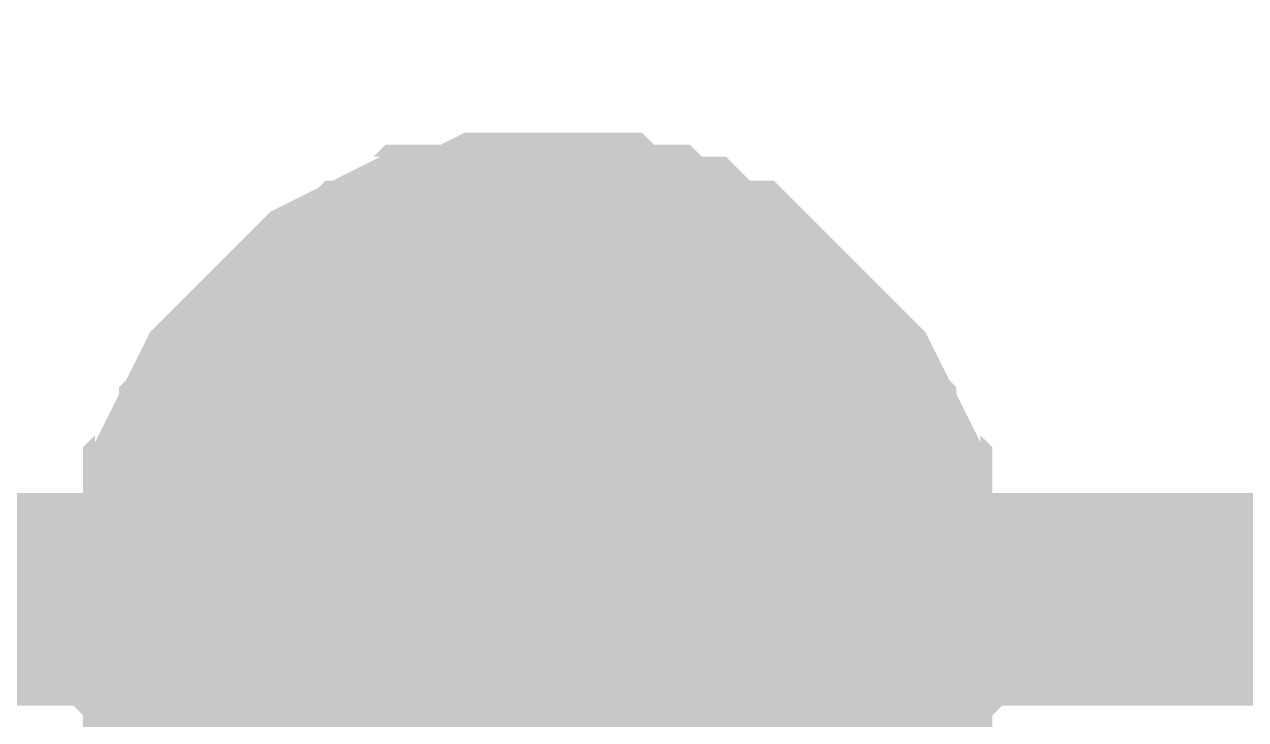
# Model space of a CAD drawing. Header units: inches. Extents: x 0 to 9.5, y -0.01 to 7.51.
# Drawn here: x 5.6714 to 5.7391, y 2.7932 to 2.8317 of the extents above; entities that cross this region are included whole.
import ezdxf

# ---------------------------------------------------------------- set-up
doc = ezdxf.new("R2010")
doc.units = ezdxf.units.IN
doc.header["$MEASUREMENT"] = 0
doc.layers.add('Sheet', color=255, linetype='Continuous')

msp = doc.modelspace()

# ---------------------------------------------------------------- linework, layer by layer
at = {"layer": 'Sheet'}
for points in [[(6.099916, 2.799849, 0.0118, 0.0118, 0), (5.699867, 2.799849, 0.0118, 0.0118, 0), (5.299818, 2.799849, 0.0118, 0.0118, 0), (5.00028, 2.799849, 0.0118, 0.0118, 0), (5.00028, 4.099565, 0.0118, 0.0118, 0)], [(5.679898, 2.799849, 0.0118, 0.0118, 0), (5.679898, 2.800515, 0.0118, 0.0118, 0), (5.679898, 2.801847, 0.0118, 0.0118, 0), (5.679898, 2.802512, 0.0118, 0.0118, 0), (5.680563, 2.803844, 0.0118, 0.0118, 0), (5.680563, 2.80451, 0.0118, 0.0118, 0), (5.680563, 2.805842, 0.0118, 0.0118, 0), (5.681229, 2.806507, 0.0118, 0.0118, 0), (5.681229, 2.807173, 0.0118, 0.0118, 0), (5.681895, 2.808505, 0.0118, 0.0118, 0), (5.68256, 2.809171, 0.0118, 0.0118, 0), (5.68256, 2.809837, 0.0118, 0.0118, 0), (5.683226, 2.811168, 0.0118, 0.0118, 0), (5.683892, 2.811834, 0.0118, 0.0118, 0), (5.684557, 2.8125, 0.0118, 0.0118, 0), (5.685223, 2.813166, 0.0118, 0.0118, 0), (5.685888, 2.813832, 0.0118, 0.0118, 0), (5.686554, 2.814498, 0.0118, 0.0118, 0), (5.68722, 2.815163, 0.0118, 0.0118, 0), (5.687885, 2.815829, 0.0118, 0.0118, 0), (5.688551, 2.816495, 0.0118, 0.0118, 0), (5.689882, 2.817161, 0.0118, 0.0118, 0), (5.690548, 2.817161, 0.0118, 0.0118, 0), (5.691214, 2.817827, 0.0118, 0.0118, 0), (5.692545, 2.818493, 0.0118, 0.0118, 0), (5.69321, 2.818493, 0.0118, 0.0118, 0), (5.693876, 2.819158, 0.0118, 0.0118, 0), (5.695207, 2.819158, 0.0118, 0.0118, 0), (5.695873, 2.819158, 0.0118, 0.0118, 0), (5.697204, 2.819824, 0.0118, 0.0118, 0), (5.69787, 2.819824, 0.0118, 0.0118, 0), (5.699201, 2.819824, 0.0118, 0.0118, 0), (5.699867, 2.819824, 0.0118, 0.0118, 0)], [(5.679898, 2.799849, 0.0118, 0.0118, 0), (5.679898, 2.800515, 0.0118, 0.0118, 0), (5.679898, 2.801847, 0.0118, 0.0118, 0), (5.679898, 2.802512, 0.0118, 0.0118, 0), (5.680563, 2.803844, 0.0118, 0.0118, 0), (5.680563, 2.80451, 0.0118, 0.0118, 0), (5.680563, 2.805842, 0.0118, 0.0118, 0), (5.681229, 2.806507, 0.0118, 0.0118, 0), (5.681229, 2.807173, 0.0118, 0.0118, 0), (5.681895, 2.808505, 0.0118, 0.0118, 0), (5.68256, 2.809171, 0.0118, 0.0118, 0), (5.68256, 2.809837, 0.0118, 0.0118, 0), (5.683226, 2.811168, 0.0118, 0.0118, 0), (5.683892, 2.811834, 0.0118, 0.0118, 0), (5.684557, 2.8125, 0.0118, 0.0118, 0), (5.685223, 2.813166, 0.0118, 0.0118, 0), (5.685888, 2.813832, 0.0118, 0.0118, 0), (5.686554, 2.814498, 0.0118, 0.0118, 0), (5.68722, 2.815163, 0.0118, 0.0118, 0), (5.687885, 2.815829, 0.0118, 0.0118, 0), (5.688551, 2.816495, 0.0118, 0.0118, 0), (5.689882, 2.817161, 0.0118, 0.0118, 0), (5.690548, 2.817161, 0.0118, 0.0118, 0), (5.691214, 2.817827, 0.0118, 0.0118, 0), (5.692545, 2.818493, 0.0118, 0.0118, 0), (5.69321, 2.818493, 0.0118, 0.0118, 0), (5.693876, 2.819158, 0.0118, 0.0118, 0), (5.695207, 2.819158, 0.0118, 0.0118, 0), (5.695873, 2.819158, 0.0118, 0.0118, 0), (5.697204, 2.819824, 0.0118, 0.0118, 0), (5.69787, 2.819824, 0.0118, 0.0118, 0), (5.699201, 2.819824, 0.0118, 0.0118, 0), (5.699867, 2.819824, 0.0118, 0.0118, 0)], [(5.679898, 2.799849, 0.0118, 0.0118, 0), (5.679898, 2.800515, 0.0118, 0.0118, 0), (5.679898, 2.801847, 0.0118, 0.0118, 0), (5.679898, 2.802512, 0.0118, 0.0118, 0), (5.680563, 2.803844, 0.0118, 0.0118, 0), (5.680563, 2.80451, 0.0118, 0.0118, 0), (5.680563, 2.805842, 0.0118, 0.0118, 0), (5.681229, 2.806507, 0.0118, 0.0118, 0), (5.681229, 2.807173, 0.0118, 0.0118, 0), (5.681895, 2.808505, 0.0118, 0.0118, 0), (5.68256, 2.809171, 0.0118, 0.0118, 0), (5.68256, 2.809837, 0.0118, 0.0118, 0), (5.683226, 2.811168, 0.0118, 0.0118, 0), (5.683892, 2.811834, 0.0118, 0.0118, 0), (5.684557, 2.8125, 0.0118, 0.0118, 0), (5.685223, 2.813166, 0.0118, 0.0118, 0), (5.685888, 2.813832, 0.0118, 0.0118, 0), (5.686554, 2.814498, 0.0118, 0.0118, 0), (5.68722, 2.815163, 0.0118, 0.0118, 0), (5.687885, 2.815829, 0.0118, 0.0118, 0), (5.688551, 2.816495, 0.0118, 0.0118, 0), (5.689882, 2.817161, 0.0118, 0.0118, 0), (5.690548, 2.817161, 0.0118, 0.0118, 0), (5.691214, 2.817827, 0.0118, 0.0118, 0), (5.692545, 2.818493, 0.0118, 0.0118, 0), (5.69321, 2.818493, 0.0118, 0.0118, 0), (5.693876, 2.819158, 0.0118, 0.0118, 0), (5.695207, 2.819158, 0.0118, 0.0118, 0), (5.695873, 2.819158, 0.0118, 0.0118, 0), (5.697204, 2.819824, 0.0118, 0.0118, 0), (5.69787, 2.819824, 0.0118, 0.0118, 0), (5.699201, 2.819824, 0.0118, 0.0118, 0), (5.699867, 2.819824, 0.0118, 0.0118, 0)], [(5.679898, 2.799849, 0.0118, 0.0118, 0), (5.679898, 2.800515, 0.0118, 0.0118, 0), (5.679898, 2.801847, 0.0118, 0.0118, 0), (5.679898, 2.802512, 0.0118, 0.0118, 0), (5.680563, 2.803844, 0.0118, 0.0118, 0), (5.680563, 2.80451, 0.0118, 0.0118, 0), (5.680563, 2.805842, 0.0118, 0.0118, 0), (5.681229, 2.806507, 0.0118, 0.0118, 0), (5.681229, 2.807173, 0.0118, 0.0118, 0), (5.681895, 2.808505, 0.0118, 0.0118, 0), (5.68256, 2.809171, 0.0118, 0.0118, 0), (5.68256, 2.809837, 0.0118, 0.0118, 0), (5.683226, 2.811168, 0.0118, 0.0118, 0), (5.683892, 2.811834, 0.0118, 0.0118, 0), (5.684557, 2.8125, 0.0118, 0.0118, 0), (5.685223, 2.813166, 0.0118, 0.0118, 0), (5.685888, 2.813832, 0.0118, 0.0118, 0), (5.686554, 2.814498, 0.0118, 0.0118, 0), (5.68722, 2.815163, 0.0118, 0.0118, 0), (5.687885, 2.815829, 0.0118, 0.0118, 0), (5.688551, 2.816495, 0.0118, 0.0118, 0), (5.689882, 2.817161, 0.0118, 0.0118, 0), (5.690548, 2.817161, 0.0118, 0.0118, 0), (5.691214, 2.817827, 0.0118, 0.0118, 0), (5.692545, 2.818493, 0.0118, 0.0118, 0), (5.69321, 2.818493, 0.0118, 0.0118, 0), (5.693876, 2.819158, 0.0118, 0.0118, 0), (5.695207, 2.819158, 0.0118, 0.0118, 0), (5.695873, 2.819158, 0.0118, 0.0118, 0), (5.697204, 2.819824, 0.0118, 0.0118, 0), (5.69787, 2.819824, 0.0118, 0.0118, 0), (5.699201, 2.819824, 0.0118, 0.0118, 0), (5.699867, 2.819824, 0.0118, 0.0118, 0)], [(5.699867, 2.819824, 0.0118, 0.0118, 0), (5.699867, 2.819824, 0.0118, 0.0118, 0)], [(5.699867, 2.819824, 0.0118, 0.0118, 0), (5.701198, 2.819824, 0.0118, 0.0118, 0), (5.701864, 2.819824, 0.0118, 0.0118, 0), (5.703195, 2.819824, 0.0118, 0.0118, 0), (5.703861, 2.819158, 0.0118, 0.0118, 0), (5.705192, 2.819158, 0.0118, 0.0118, 0), (5.705858, 2.819158, 0.0118, 0.0118, 0), (5.706523, 2.818493, 0.0118, 0.0118, 0), (5.707855, 2.818493, 0.0118, 0.0118, 0), (5.70852, 2.817827, 0.0118, 0.0118, 0), (5.709186, 2.817161, 0.0118, 0.0118, 0), (5.710517, 2.817161, 0.0118, 0.0118, 0), (5.711183, 2.816495, 0.0118, 0.0118, 0), (5.711848, 2.815829, 0.0118, 0.0118, 0), (5.712514, 2.815163, 0.0118, 0.0118, 0), (5.71318, 2.814498, 0.0118, 0.0118, 0), (5.713845, 2.813832, 0.0118, 0.0118, 0), (5.714511, 2.813166, 0.0118, 0.0118, 0), (5.715177, 2.8125, 0.0118, 0.0118, 0), (5.715842, 2.811834, 0.0118, 0.0118, 0), (5.716508, 2.811168, 0.0118, 0.0118, 0), (5.717173, 2.809837, 0.0118, 0.0118, 0), (5.717173, 2.809171, 0.0118, 0.0118, 0), (5.717839, 2.808505, 0.0118, 0.0118, 0), (5.718505, 2.807173, 0.0118, 0.0118, 0), (5.718505, 2.806507, 0.0118, 0.0118, 0), (5.71917, 2.805842, 0.0118, 0.0118, 0), (5.71917, 2.80451, 0.0118, 0.0118, 0), (5.71917, 2.803844, 0.0118, 0.0118, 0), (5.719836, 2.802512, 0.0118, 0.0118, 0), (5.719836, 2.801847, 0.0118, 0.0118, 0), (5.719836, 2.800515, 0.0118, 0.0118, 0), (5.719836, 2.799849, 0.0118, 0.0118, 0)], [(5.699867, 2.819824, 0.0118, 0.0118, 0), (5.699867, 2.819824, 0.0118, 0.0118, 0)], [(5.699867, 2.819824, 0.0118, 0.0118, 0), (5.701198, 2.819824, 0.0118, 0.0118, 0), (5.701864, 2.819824, 0.0118, 0.0118, 0), (5.703195, 2.819824, 0.0118, 0.0118, 0), (5.703861, 2.819158, 0.0118, 0.0118, 0), (5.705192, 2.819158, 0.0118, 0.0118, 0), (5.705858, 2.819158, 0.0118, 0.0118, 0), (5.706523, 2.818493, 0.0118, 0.0118, 0), (5.707855, 2.818493, 0.0118, 0.0118, 0), (5.70852, 2.817827, 0.0118, 0.0118, 0), (5.709186, 2.817161, 0.0118, 0.0118, 0), (5.710517, 2.817161, 0.0118, 0.0118, 0), (5.711183, 2.816495, 0.0118, 0.0118, 0), (5.711848, 2.815829, 0.0118, 0.0118, 0), (5.712514, 2.815163, 0.0118, 0.0118, 0), (5.71318, 2.814498, 0.0118, 0.0118, 0), (5.713845, 2.813832, 0.0118, 0.0118, 0), (5.714511, 2.813166, 0.0118, 0.0118, 0), (5.715177, 2.8125, 0.0118, 0.0118, 0), (5.715842, 2.811834, 0.0118, 0.0118, 0), (5.716508, 2.811168, 0.0118, 0.0118, 0), (5.717173, 2.809837, 0.0118, 0.0118, 0), (5.717173, 2.809171, 0.0118, 0.0118, 0), (5.717839, 2.808505, 0.0118, 0.0118, 0), (5.718505, 2.807173, 0.0118, 0.0118, 0), (5.718505, 2.806507, 0.0118, 0.0118, 0), (5.71917, 2.805842, 0.0118, 0.0118, 0), (5.71917, 2.80451, 0.0118, 0.0118, 0), (5.71917, 2.803844, 0.0118, 0.0118, 0), (5.719836, 2.802512, 0.0118, 0.0118, 0), (5.719836, 2.801847, 0.0118, 0.0118, 0), (5.719836, 2.800515, 0.0118, 0.0118, 0), (5.719836, 2.799849, 0.0118, 0.0118, 0)], [(5.699867, 2.819824, 0.0118, 0.0118, 0), (5.699867, 2.819824, 0.0118, 0.0118, 0)], [(5.699867, 2.819824, 0.0118, 0.0118, 0), (5.701198, 2.819824, 0.0118, 0.0118, 0), (5.701864, 2.819824, 0.0118, 0.0118, 0), (5.703195, 2.819824, 0.0118, 0.0118, 0), (5.703861, 2.819158, 0.0118, 0.0118, 0), (5.705192, 2.819158, 0.0118, 0.0118, 0), (5.705858, 2.819158, 0.0118, 0.0118, 0), (5.706523, 2.818493, 0.0118, 0.0118, 0), (5.707855, 2.818493, 0.0118, 0.0118, 0), (5.70852, 2.817827, 0.0118, 0.0118, 0), (5.709186, 2.817161, 0.0118, 0.0118, 0), (5.710517, 2.817161, 0.0118, 0.0118, 0), (5.711183, 2.816495, 0.0118, 0.0118, 0), (5.711848, 2.815829, 0.0118, 0.0118, 0), (5.712514, 2.815163, 0.0118, 0.0118, 0), (5.71318, 2.814498, 0.0118, 0.0118, 0), (5.713845, 2.813832, 0.0118, 0.0118, 0), (5.714511, 2.813166, 0.0118, 0.0118, 0), (5.715177, 2.8125, 0.0118, 0.0118, 0), (5.715842, 2.811834, 0.0118, 0.0118, 0), (5.716508, 2.811168, 0.0118, 0.0118, 0), (5.717173, 2.809837, 0.0118, 0.0118, 0), (5.717173, 2.809171, 0.0118, 0.0118, 0), (5.717839, 2.808505, 0.0118, 0.0118, 0), (5.718505, 2.807173, 0.0118, 0.0118, 0), (5.718505, 2.806507, 0.0118, 0.0118, 0), (5.71917, 2.805842, 0.0118, 0.0118, 0), (5.71917, 2.80451, 0.0118, 0.0118, 0), (5.71917, 2.803844, 0.0118, 0.0118, 0), (5.719836, 2.802512, 0.0118, 0.0118, 0), (5.719836, 2.801847, 0.0118, 0.0118, 0), (5.719836, 2.800515, 0.0118, 0.0118, 0), (5.719836, 2.799849, 0.0118, 0.0118, 0)], [(5.699867, 2.819824, 0.0118, 0.0118, 0), (5.699867, 2.819824, 0.0118, 0.0118, 0)], [(5.699867, 2.819824, 0.0118, 0.0118, 0), (5.701198, 2.819824, 0.0118, 0.0118, 0), (5.701864, 2.819824, 0.0118, 0.0118, 0), (5.703195, 2.819824, 0.0118, 0.0118, 0), (5.703861, 2.819158, 0.0118, 0.0118, 0), (5.705192, 2.819158, 0.0118, 0.0118, 0), (5.705858, 2.819158, 0.0118, 0.0118, 0), (5.706523, 2.818493, 0.0118, 0.0118, 0), (5.707855, 2.818493, 0.0118, 0.0118, 0), (5.70852, 2.817827, 0.0118, 0.0118, 0), (5.709186, 2.817161, 0.0118, 0.0118, 0), (5.710517, 2.817161, 0.0118, 0.0118, 0), (5.711183, 2.816495, 0.0118, 0.0118, 0), (5.711848, 2.815829, 0.0118, 0.0118, 0), (5.712514, 2.815163, 0.0118, 0.0118, 0), (5.71318, 2.814498, 0.0118, 0.0118, 0), (5.713845, 2.813832, 0.0118, 0.0118, 0), (5.714511, 2.813166, 0.0118, 0.0118, 0), (5.715177, 2.8125, 0.0118, 0.0118, 0), (5.715842, 2.811834, 0.0118, 0.0118, 0), (5.716508, 2.811168, 0.0118, 0.0118, 0), (5.717173, 2.809837, 0.0118, 0.0118, 0), (5.717173, 2.809171, 0.0118, 0.0118, 0), (5.717839, 2.808505, 0.0118, 0.0118, 0), (5.718505, 2.807173, 0.0118, 0.0118, 0), (5.718505, 2.806507, 0.0118, 0.0118, 0), (5.71917, 2.805842, 0.0118, 0.0118, 0), (5.71917, 2.80451, 0.0118, 0.0118, 0), (5.71917, 2.803844, 0.0118, 0.0118, 0), (5.719836, 2.802512, 0.0118, 0.0118, 0), (5.719836, 2.801847, 0.0118, 0.0118, 0), (5.719836, 2.800515, 0.0118, 0.0118, 0), (5.719836, 2.799849, 0.0118, 0.0118, 0)], [(5.679898, 2.799849, 0.0039, 0.0039, 0), (5.679898, 2.800515, 0.0039, 0.0039, 0), (5.679898, 2.801847, 0.0039, 0.0039, 0), (5.679898, 2.802512, 0.0039, 0.0039, 0), (5.680563, 2.803844, 0.0039, 0.0039, 0), (5.680563, 2.80451, 0.0039, 0.0039, 0), (5.680563, 2.805842, 0.0039, 0.0039, 0), (5.681229, 2.806507, 0.0039, 0.0039, 0), (5.681229, 2.807173, 0.0039, 0.0039, 0), (5.681895, 2.808505, 0.0039, 0.0039, 0), (5.68256, 2.809171, 0.0039, 0.0039, 0), (5.68256, 2.809837, 0.0039, 0.0039, 0), (5.683226, 2.811168, 0.0039, 0.0039, 0), (5.683892, 2.811834, 0.0039, 0.0039, 0), (5.684557, 2.8125, 0.0039, 0.0039, 0), (5.685223, 2.813166, 0.0039, 0.0039, 0), (5.685888, 2.813832, 0.0039, 0.0039, 0), (5.686554, 2.814498, 0.0039, 0.0039, 0), (5.68722, 2.815163, 0.0039, 0.0039, 0), (5.687885, 2.815829, 0.0039, 0.0039, 0), (5.688551, 2.816495, 0.0039, 0.0039, 0), (5.689882, 2.817161, 0.0039, 0.0039, 0), (5.690548, 2.817161, 0.0039, 0.0039, 0), (5.691214, 2.817827, 0.0039, 0.0039, 0), (5.692545, 2.818493, 0.0039, 0.0039, 0), (5.69321, 2.818493, 0.0039, 0.0039, 0), (5.693876, 2.819158, 0.0039, 0.0039, 0), (5.695207, 2.819158, 0.0039, 0.0039, 0), (5.695873, 2.819158, 0.0039, 0.0039, 0), (5.697204, 2.819824, 0.0039, 0.0039, 0), (5.69787, 2.819824, 0.0039, 0.0039, 0), (5.699201, 2.819824, 0.0039, 0.0039, 0), (5.699867, 2.819824, 0.0039, 0.0039, 0)], [(5.679898, 2.799849, 0.0039, 0.0039, 0), (5.679898, 2.800515, 0.0039, 0.0039, 0), (5.679898, 2.801847, 0.0039, 0.0039, 0), (5.679898, 2.802512, 0.0039, 0.0039, 0), (5.680563, 2.803844, 0.0039, 0.0039, 0), (5.680563, 2.80451, 0.0039, 0.0039, 0), (5.680563, 2.805842, 0.0039, 0.0039, 0), (5.681229, 2.806507, 0.0039, 0.0039, 0), (5.681229, 2.807173, 0.0039, 0.0039, 0), (5.681895, 2.808505, 0.0039, 0.0039, 0), (5.68256, 2.809171, 0.0039, 0.0039, 0), (5.68256, 2.809837, 0.0039, 0.0039, 0), (5.683226, 2.811168, 0.0039, 0.0039, 0), (5.683892, 2.811834, 0.0039, 0.0039, 0), (5.684557, 2.8125, 0.0039, 0.0039, 0), (5.685223, 2.813166, 0.0039, 0.0039, 0), (5.685888, 2.813832, 0.0039, 0.0039, 0), (5.686554, 2.814498, 0.0039, 0.0039, 0), (5.68722, 2.815163, 0.0039, 0.0039, 0), (5.687885, 2.815829, 0.0039, 0.0039, 0), (5.688551, 2.816495, 0.0039, 0.0039, 0), (5.689882, 2.817161, 0.0039, 0.0039, 0), (5.690548, 2.817161, 0.0039, 0.0039, 0), (5.691214, 2.817827, 0.0039, 0.0039, 0), (5.692545, 2.818493, 0.0039, 0.0039, 0), (5.69321, 2.818493, 0.0039, 0.0039, 0), (5.693876, 2.819158, 0.0039, 0.0039, 0), (5.695207, 2.819158, 0.0039, 0.0039, 0), (5.695873, 2.819158, 0.0039, 0.0039, 0), (5.697204, 2.819824, 0.0039, 0.0039, 0), (5.69787, 2.819824, 0.0039, 0.0039, 0), (5.699201, 2.819824, 0.0039, 0.0039, 0), (5.699867, 2.819824, 0.0039, 0.0039, 0)], [(5.679898, 2.799849, 0.0039, 0.0039, 0), (5.679898, 2.800515, 0.0039, 0.0039, 0), (5.679898, 2.801847, 0.0039, 0.0039, 0), (5.679898, 2.802512, 0.0039, 0.0039, 0), (5.680563, 2.803844, 0.0039, 0.0039, 0), (5.680563, 2.80451, 0.0039, 0.0039, 0), (5.680563, 2.805842, 0.0039, 0.0039, 0), (5.681229, 2.806507, 0.0039, 0.0039, 0), (5.681229, 2.807173, 0.0039, 0.0039, 0), (5.681895, 2.808505, 0.0039, 0.0039, 0), (5.68256, 2.809171, 0.0039, 0.0039, 0), (5.68256, 2.809837, 0.0039, 0.0039, 0), (5.683226, 2.811168, 0.0039, 0.0039, 0), (5.683892, 2.811834, 0.0039, 0.0039, 0), (5.684557, 2.8125, 0.0039, 0.0039, 0), (5.685223, 2.813166, 0.0039, 0.0039, 0), (5.685888, 2.813832, 0.0039, 0.0039, 0), (5.686554, 2.814498, 0.0039, 0.0039, 0), (5.68722, 2.815163, 0.0039, 0.0039, 0), (5.687885, 2.815829, 0.0039, 0.0039, 0), (5.688551, 2.816495, 0.0039, 0.0039, 0), (5.689882, 2.817161, 0.0039, 0.0039, 0), (5.690548, 2.817161, 0.0039, 0.0039, 0), (5.691214, 2.817827, 0.0039, 0.0039, 0), (5.692545, 2.818493, 0.0039, 0.0039, 0), (5.69321, 2.818493, 0.0039, 0.0039, 0), (5.693876, 2.819158, 0.0039, 0.0039, 0), (5.695207, 2.819158, 0.0039, 0.0039, 0), (5.695873, 2.819158, 0.0039, 0.0039, 0), (5.697204, 2.819824, 0.0039, 0.0039, 0), (5.69787, 2.819824, 0.0039, 0.0039, 0), (5.699201, 2.819824, 0.0039, 0.0039, 0), (5.699867, 2.819824, 0.0039, 0.0039, 0)], [(5.679898, 2.799849, 0.0039, 0.0039, 0), (5.679898, 2.800515, 0.0039, 0.0039, 0), (5.679898, 2.801847, 0.0039, 0.0039, 0), (5.679898, 2.802512, 0.0039, 0.0039, 0), (5.680563, 2.803844, 0.0039, 0.0039, 0), (5.680563, 2.80451, 0.0039, 0.0039, 0), (5.680563, 2.805842, 0.0039, 0.0039, 0), (5.681229, 2.806507, 0.0039, 0.0039, 0), (5.681229, 2.807173, 0.0039, 0.0039, 0), (5.681895, 2.808505, 0.0039, 0.0039, 0), (5.68256, 2.809171, 0.0039, 0.0039, 0), (5.68256, 2.809837, 0.0039, 0.0039, 0), (5.683226, 2.811168, 0.0039, 0.0039, 0), (5.683892, 2.811834, 0.0039, 0.0039, 0), (5.684557, 2.8125, 0.0039, 0.0039, 0), (5.685223, 2.813166, 0.0039, 0.0039, 0), (5.685888, 2.813832, 0.0039, 0.0039, 0), (5.686554, 2.814498, 0.0039, 0.0039, 0), (5.68722, 2.815163, 0.0039, 0.0039, 0), (5.687885, 2.815829, 0.0039, 0.0039, 0), (5.688551, 2.816495, 0.0039, 0.0039, 0), (5.689882, 2.817161, 0.0039, 0.0039, 0), (5.690548, 2.817161, 0.0039, 0.0039, 0), (5.691214, 2.817827, 0.0039, 0.0039, 0), (5.692545, 2.818493, 0.0039, 0.0039, 0), (5.69321, 2.818493, 0.0039, 0.0039, 0), (5.693876, 2.819158, 0.0039, 0.0039, 0), (5.695207, 2.819158, 0.0039, 0.0039, 0), (5.695873, 2.819158, 0.0039, 0.0039, 0), (5.697204, 2.819824, 0.0039, 0.0039, 0), (5.69787, 2.819824, 0.0039, 0.0039, 0), (5.699201, 2.819824, 0.0039, 0.0039, 0), (5.699867, 2.819824, 0.0039, 0.0039, 0)], [(5.699867, 2.819824, 0.0039, 0.0039, 0), (5.699867, 2.819824, 0.0039, 0.0039, 0)], [(5.699867, 2.819824, 0.0039, 0.0039, 0), (5.701198, 2.819824, 0.0039, 0.0039, 0), (5.701864, 2.819824, 0.0039, 0.0039, 0), (5.703195, 2.819824, 0.0039, 0.0039, 0), (5.703861, 2.819158, 0.0039, 0.0039, 0), (5.705192, 2.819158, 0.0039, 0.0039, 0), (5.705858, 2.819158, 0.0039, 0.0039, 0), (5.706523, 2.818493, 0.0039, 0.0039, 0), (5.707855, 2.818493, 0.0039, 0.0039, 0), (5.70852, 2.817827, 0.0039, 0.0039, 0), (5.709186, 2.817161, 0.0039, 0.0039, 0), (5.710517, 2.817161, 0.0039, 0.0039, 0), (5.711183, 2.816495, 0.0039, 0.0039, 0), (5.711848, 2.815829, 0.0039, 0.0039, 0), (5.712514, 2.815163, 0.0039, 0.0039, 0), (5.71318, 2.814498, 0.0039, 0.0039, 0), (5.713845, 2.813832, 0.0039, 0.0039, 0), (5.714511, 2.813166, 0.0039, 0.0039, 0), (5.715177, 2.8125, 0.0039, 0.0039, 0), (5.715842, 2.811834, 0.0039, 0.0039, 0), (5.716508, 2.811168, 0.0039, 0.0039, 0), (5.717173, 2.809837, 0.0039, 0.0039, 0), (5.717173, 2.809171, 0.0039, 0.0039, 0), (5.717839, 2.808505, 0.0039, 0.0039, 0), (5.718505, 2.807173, 0.0039, 0.0039, 0), (5.718505, 2.806507, 0.0039, 0.0039, 0), (5.71917, 2.805842, 0.0039, 0.0039, 0), (5.71917, 2.80451, 0.0039, 0.0039, 0), (5.71917, 2.803844, 0.0039, 0.0039, 0), (5.719836, 2.802512, 0.0039, 0.0039, 0), (5.719836, 2.801847, 0.0039, 0.0039, 0), (5.719836, 2.800515, 0.0039, 0.0039, 0), (5.719836, 2.799849, 0.0039, 0.0039, 0)], [(5.699867, 2.819824, 0.0039, 0.0039, 0), (5.699867, 2.819824, 0.0039, 0.0039, 0)], [(5.699867, 2.819824, 0.0039, 0.0039, 0), (5.701198, 2.819824, 0.0039, 0.0039, 0), (5.701864, 2.819824, 0.0039, 0.0039, 0), (5.703195, 2.819824, 0.0039, 0.0039, 0), (5.703861, 2.819158, 0.0039, 0.0039, 0), (5.705192, 2.819158, 0.0039, 0.0039, 0), (5.705858, 2.819158, 0.0039, 0.0039, 0), (5.706523, 2.818493, 0.0039, 0.0039, 0), (5.707855, 2.818493, 0.0039, 0.0039, 0), (5.70852, 2.817827, 0.0039, 0.0039, 0), (5.709186, 2.817161, 0.0039, 0.0039, 0), (5.710517, 2.817161, 0.0039, 0.0039, 0), (5.711183, 2.816495, 0.0039, 0.0039, 0), (5.711848, 2.815829, 0.0039, 0.0039, 0), (5.712514, 2.815163, 0.0039, 0.0039, 0), (5.71318, 2.814498, 0.0039, 0.0039, 0), (5.713845, 2.813832, 0.0039, 0.0039, 0), (5.714511, 2.813166, 0.0039, 0.0039, 0), (5.715177, 2.8125, 0.0039, 0.0039, 0), (5.715842, 2.811834, 0.0039, 0.0039, 0), (5.716508, 2.811168, 0.0039, 0.0039, 0), (5.717173, 2.809837, 0.0039, 0.0039, 0), (5.717173, 2.809171, 0.0039, 0.0039, 0), (5.717839, 2.808505, 0.0039, 0.0039, 0), (5.718505, 2.807173, 0.0039, 0.0039, 0), (5.718505, 2.806507, 0.0039, 0.0039, 0), (5.71917, 2.805842, 0.0039, 0.0039, 0), (5.71917, 2.80451, 0.0039, 0.0039, 0), (5.71917, 2.803844, 0.0039, 0.0039, 0), (5.719836, 2.802512, 0.0039, 0.0039, 0), (5.719836, 2.801847, 0.0039, 0.0039, 0), (5.719836, 2.800515, 0.0039, 0.0039, 0), (5.719836, 2.799849, 0.0039, 0.0039, 0)], [(5.699867, 2.819824, 0.0039, 0.0039, 0), (5.699867, 2.819824, 0.0039, 0.0039, 0)], [(5.699867, 2.819824, 0.0039, 0.0039, 0), (5.701198, 2.819824, 0.0039, 0.0039, 0), (5.701864, 2.819824, 0.0039, 0.0039, 0), (5.703195, 2.819824, 0.0039, 0.0039, 0), (5.703861, 2.819158, 0.0039, 0.0039, 0), (5.705192, 2.819158, 0.0039, 0.0039, 0), (5.705858, 2.819158, 0.0039, 0.0039, 0), (5.706523, 2.818493, 0.0039, 0.0039, 0), (5.707855, 2.818493, 0.0039, 0.0039, 0), (5.70852, 2.817827, 0.0039, 0.0039, 0), (5.709186, 2.817161, 0.0039, 0.0039, 0), (5.710517, 2.817161, 0.0039, 0.0039, 0), (5.711183, 2.816495, 0.0039, 0.0039, 0), (5.711848, 2.815829, 0.0039, 0.0039, 0), (5.712514, 2.815163, 0.0039, 0.0039, 0), (5.71318, 2.814498, 0.0039, 0.0039, 0), (5.713845, 2.813832, 0.0039, 0.0039, 0), (5.714511, 2.813166, 0.0039, 0.0039, 0), (5.715177, 2.8125, 0.0039, 0.0039, 0), (5.715842, 2.811834, 0.0039, 0.0039, 0), (5.716508, 2.811168, 0.0039, 0.0039, 0), (5.717173, 2.809837, 0.0039, 0.0039, 0), (5.717173, 2.809171, 0.0039, 0.0039, 0), (5.717839, 2.808505, 0.0039, 0.0039, 0), (5.718505, 2.807173, 0.0039, 0.0039, 0), (5.718505, 2.806507, 0.0039, 0.0039, 0), (5.71917, 2.805842, 0.0039, 0.0039, 0), (5.71917, 2.80451, 0.0039, 0.0039, 0), (5.71917, 2.803844, 0.0039, 0.0039, 0), (5.719836, 2.802512, 0.0039, 0.0039, 0), (5.719836, 2.801847, 0.0039, 0.0039, 0), (5.719836, 2.800515, 0.0039, 0.0039, 0), (5.719836, 2.799849, 0.0039, 0.0039, 0)], [(5.699867, 2.819824, 0.0039, 0.0039, 0), (5.699867, 2.819824, 0.0039, 0.0039, 0)], [(5.699867, 2.819824, 0.0039, 0.0039, 0), (5.701198, 2.819824, 0.0039, 0.0039, 0), (5.701864, 2.819824, 0.0039, 0.0039, 0), (5.703195, 2.819824, 0.0039, 0.0039, 0), (5.703861, 2.819158, 0.0039, 0.0039, 0), (5.705192, 2.819158, 0.0039, 0.0039, 0), (5.705858, 2.819158, 0.0039, 0.0039, 0), (5.706523, 2.818493, 0.0039, 0.0039, 0), (5.707855, 2.818493, 0.0039, 0.0039, 0), (5.70852, 2.817827, 0.0039, 0.0039, 0), (5.709186, 2.817161, 0.0039, 0.0039, 0), (5.710517, 2.817161, 0.0039, 0.0039, 0), (5.711183, 2.816495, 0.0039, 0.0039, 0), (5.711848, 2.815829, 0.0039, 0.0039, 0), (5.712514, 2.815163, 0.0039, 0.0039, 0), (5.71318, 2.814498, 0.0039, 0.0039, 0), (5.713845, 2.813832, 0.0039, 0.0039, 0), (5.714511, 2.813166, 0.0039, 0.0039, 0), (5.715177, 2.8125, 0.0039, 0.0039, 0), (5.715842, 2.811834, 0.0039, 0.0039, 0), (5.716508, 2.811168, 0.0039, 0.0039, 0), (5.717173, 2.809837, 0.0039, 0.0039, 0), (5.717173, 2.809171, 0.0039, 0.0039, 0), (5.717839, 2.808505, 0.0039, 0.0039, 0), (5.718505, 2.807173, 0.0039, 0.0039, 0), (5.718505, 2.806507, 0.0039, 0.0039, 0), (5.71917, 2.805842, 0.0039, 0.0039, 0), (5.71917, 2.80451, 0.0039, 0.0039, 0), (5.71917, 2.803844, 0.0039, 0.0039, 0), (5.719836, 2.802512, 0.0039, 0.0039, 0), (5.719836, 2.801847, 0.0039, 0.0039, 0), (5.719836, 2.800515, 0.0039, 0.0039, 0), (5.719836, 2.799849, 0.0039, 0.0039, 0)], [(5.684557, 2.787198, 0.0118, 0.0118, 0), (5.683892, 2.787864, 0.0118, 0.0118, 0), (5.683226, 2.78853, 0.0118, 0.0118, 0), (5.68256, 2.789196, 0.0118, 0.0118, 0), (5.68256, 2.790527, 0.0118, 0.0118, 0), (5.681895, 2.791193, 0.0118, 0.0118, 0), (5.681229, 2.791859, 0.0118, 0.0118, 0), (5.681229, 2.793191, 0.0118, 0.0118, 0), (5.680563, 2.793857, 0.0118, 0.0118, 0), (5.680563, 2.794522, 0.0118, 0.0118, 0), (5.680563, 2.795854, 0.0118, 0.0118, 0), (5.679898, 2.79652, 0.0118, 0.0118, 0), (5.679898, 2.797852, 0.0118, 0.0118, 0), (5.679898, 2.798517, 0.0118, 0.0118, 0), (5.679898, 2.799849, 0.0118, 0.0118, 0)], [(5.679898, 2.799849, 0.0118, 0.0118, 0), (5.679898, 2.799849, 0.0118, 0.0118, 0)], [(5.684557, 2.787198, 0.0118, 0.0118, 0), (5.683892, 2.787864, 0.0118, 0.0118, 0), (5.683226, 2.78853, 0.0118, 0.0118, 0), (5.68256, 2.789196, 0.0118, 0.0118, 0), (5.68256, 2.790527, 0.0118, 0.0118, 0), (5.681895, 2.791193, 0.0118, 0.0118, 0), (5.681229, 2.791859, 0.0118, 0.0118, 0), (5.681229, 2.793191, 0.0118, 0.0118, 0), (5.680563, 2.793857, 0.0118, 0.0118, 0), (5.680563, 2.794522, 0.0118, 0.0118, 0), (5.680563, 2.795854, 0.0118, 0.0118, 0), (5.679898, 2.79652, 0.0118, 0.0118, 0), (5.679898, 2.797852, 0.0118, 0.0118, 0), (5.679898, 2.798517, 0.0118, 0.0118, 0), (5.679898, 2.799849, 0.0118, 0.0118, 0)], [(5.679898, 2.799849, 0.0118, 0.0118, 0), (5.679898, 2.799849, 0.0118, 0.0118, 0)], [(5.684557, 2.787198, 0.0118, 0.0118, 0), (5.683892, 2.787864, 0.0118, 0.0118, 0), (5.683226, 2.78853, 0.0118, 0.0118, 0), (5.68256, 2.789196, 0.0118, 0.0118, 0), (5.68256, 2.790527, 0.0118, 0.0118, 0), (5.681895, 2.791193, 0.0118, 0.0118, 0), (5.681229, 2.791859, 0.0118, 0.0118, 0), (5.681229, 2.793191, 0.0118, 0.0118, 0), (5.680563, 2.793857, 0.0118, 0.0118, 0), (5.680563, 2.794522, 0.0118, 0.0118, 0), (5.680563, 2.795854, 0.0118, 0.0118, 0), (5.679898, 2.79652, 0.0118, 0.0118, 0), (5.679898, 2.797852, 0.0118, 0.0118, 0), (5.679898, 2.798517, 0.0118, 0.0118, 0), (5.679898, 2.799849, 0.0118, 0.0118, 0)], [(5.679898, 2.799849, 0.0118, 0.0118, 0), (5.679898, 2.799849, 0.0118, 0.0118, 0)], [(5.684557, 2.787198, 0.0118, 0.0118, 0), (5.683892, 2.787864, 0.0118, 0.0118, 0), (5.683226, 2.78853, 0.0118, 0.0118, 0), (5.68256, 2.789196, 0.0118, 0.0118, 0), (5.68256, 2.790527, 0.0118, 0.0118, 0), (5.681895, 2.791193, 0.0118, 0.0118, 0), (5.681229, 2.791859, 0.0118, 0.0118, 0), (5.681229, 2.793191, 0.0118, 0.0118, 0), (5.680563, 2.793857, 0.0118, 0.0118, 0), (5.680563, 2.794522, 0.0118, 0.0118, 0), (5.680563, 2.795854, 0.0118, 0.0118, 0), (5.679898, 2.79652, 0.0118, 0.0118, 0), (5.679898, 2.797852, 0.0118, 0.0118, 0), (5.679898, 2.798517, 0.0118, 0.0118, 0), (5.679898, 2.799849, 0.0118, 0.0118, 0)], [(5.679898, 2.799849, 0.0118, 0.0118, 0), (5.679898, 2.799849, 0.0118, 0.0118, 0)], [(5.699867, 2.799849, 0.0118, 0.0118, 0), (5.699867, 2.599432, 0.0118, 0.0118, 0)], [(5.719836, 2.799849, 0.0118, 0.0118, 0), (5.719836, 2.798517, 0.0118, 0.0118, 0), (5.719836, 2.797852, 0.0118, 0.0118, 0), (5.719836, 2.79652, 0.0118, 0.0118, 0), (5.71917, 2.795854, 0.0118, 0.0118, 0), (5.71917, 2.794522, 0.0118, 0.0118, 0), (5.71917, 2.793857, 0.0118, 0.0118, 0), (5.718505, 2.793191, 0.0118, 0.0118, 0), (5.718505, 2.791859, 0.0118, 0.0118, 0), (5.717839, 2.791193, 0.0118, 0.0118, 0), (5.717173, 2.790527, 0.0118, 0.0118, 0), (5.717173, 2.789196, 0.0118, 0.0118, 0), (5.716508, 2.78853, 0.0118, 0.0118, 0), (5.715842, 2.787864, 0.0118, 0.0118, 0), (5.715177, 2.787198, 0.0118, 0.0118, 0)], [(5.719836, 2.799849, 0.0118, 0.0118, 0), (5.719836, 2.798517, 0.0118, 0.0118, 0), (5.719836, 2.797852, 0.0118, 0.0118, 0), (5.719836, 2.79652, 0.0118, 0.0118, 0), (5.71917, 2.795854, 0.0118, 0.0118, 0), (5.71917, 2.794522, 0.0118, 0.0118, 0), (5.71917, 2.793857, 0.0118, 0.0118, 0), (5.718505, 2.793191, 0.0118, 0.0118, 0), (5.718505, 2.791859, 0.0118, 0.0118, 0), (5.717839, 2.791193, 0.0118, 0.0118, 0), (5.717173, 2.790527, 0.0118, 0.0118, 0), (5.717173, 2.789196, 0.0118, 0.0118, 0), (5.716508, 2.78853, 0.0118, 0.0118, 0), (5.715842, 2.787864, 0.0118, 0.0118, 0), (5.715177, 2.787198, 0.0118, 0.0118, 0)], [(5.719836, 2.799849, 0.0118, 0.0118, 0), (5.719836, 2.798517, 0.0118, 0.0118, 0), (5.719836, 2.797852, 0.0118, 0.0118, 0), (5.719836, 2.79652, 0.0118, 0.0118, 0), (5.71917, 2.795854, 0.0118, 0.0118, 0), (5.71917, 2.794522, 0.0118, 0.0118, 0), (5.71917, 2.793857, 0.0118, 0.0118, 0), (5.718505, 2.793191, 0.0118, 0.0118, 0), (5.718505, 2.791859, 0.0118, 0.0118, 0), (5.717839, 2.791193, 0.0118, 0.0118, 0), (5.717173, 2.790527, 0.0118, 0.0118, 0), (5.717173, 2.789196, 0.0118, 0.0118, 0), (5.716508, 2.78853, 0.0118, 0.0118, 0), (5.715842, 2.787864, 0.0118, 0.0118, 0), (5.715177, 2.787198, 0.0118, 0.0118, 0)], [(5.719836, 2.799849, 0.0118, 0.0118, 0), (5.719836, 2.798517, 0.0118, 0.0118, 0), (5.719836, 2.797852, 0.0118, 0.0118, 0), (5.719836, 2.79652, 0.0118, 0.0118, 0), (5.71917, 2.795854, 0.0118, 0.0118, 0), (5.71917, 2.794522, 0.0118, 0.0118, 0), (5.71917, 2.793857, 0.0118, 0.0118, 0), (5.718505, 2.793191, 0.0118, 0.0118, 0), (5.718505, 2.791859, 0.0118, 0.0118, 0), (5.717839, 2.791193, 0.0118, 0.0118, 0), (5.717173, 2.790527, 0.0118, 0.0118, 0), (5.717173, 2.789196, 0.0118, 0.0118, 0), (5.716508, 2.78853, 0.0118, 0.0118, 0), (5.715842, 2.787864, 0.0118, 0.0118, 0), (5.715177, 2.787198, 0.0118, 0.0118, 0)], [(5.719836, 2.799849, 0.0118, 0.0118, 0), (5.719836, 2.799849, 0.0118, 0.0118, 0), (5.719836, 2.799849, 0.0118, 0.0118, 0), (5.719836, 2.799849, 0.0118, 0.0118, 0), (5.719836, 2.799849, 0.0118, 0.0118, 0), (5.719836, 2.799849, 0.0118, 0.0118, 0), (5.719836, 2.799849, 0.0118, 0.0118, 0), (5.719836, 2.799849, 0.0118, 0.0118, 0), (5.719836, 2.799849, 0.0118, 0.0118, 0), (5.719836, 2.799849, 0.0118, 0.0118, 0), (5.719836, 2.799849, 0.0118, 0.0118, 0), (5.719836, 2.799849, 0.0118, 0.0118, 0), (5.719836, 2.799849, 0.0118, 0.0118, 0), (5.719836, 2.799849, 0.0118, 0.0118, 0), (5.719836, 2.799849, 0.0118, 0.0118, 0), (5.719836, 2.799849, 0.0118, 0.0118, 0), (5.719836, 2.799849, 0.0118, 0.0118, 0), (5.719836, 2.799849, 0.0118, 0.0118, 0), (5.719836, 2.799849, 0.0118, 0.0118, 0), (5.719836, 2.799849, 0.0118, 0.0118, 0), (5.719836, 2.799849, 0.0118, 0.0118, 0), (5.719836, 2.799849, 0.0118, 0.0118, 0), (5.719836, 2.799849, 0.0118, 0.0118, 0), (5.719836, 2.799849, 0.0118, 0.0118, 0), (5.719836, 2.799849, 0.0118, 0.0118, 0), (5.719836, 2.799849, 0.0118, 0.0118, 0), (5.719836, 2.799849, 0.0118, 0.0118, 0), (5.719836, 2.799849, 0.0118, 0.0118, 0), (5.719836, 2.799849, 0.0118, 0.0118, 0), (5.719836, 2.799849, 0.0118, 0.0118, 0), (5.719836, 2.799849, 0.0118, 0.0118, 0), (5.719836, 2.799849, 0.0118, 0.0118, 0), (5.719836, 2.799849, 0.0118, 0.0118, 0)], [(5.719836, 2.799849, 0.0118, 0.0118, 0), (5.719836, 2.799849, 0.0118, 0.0118, 0)], [(5.719836, 2.799849, 0.0118, 0.0118, 0), (5.719836, 2.799849, 0.0118, 0.0118, 0), (5.719836, 2.799849, 0.0118, 0.0118, 0), (5.719836, 2.799849, 0.0118, 0.0118, 0), (5.719836, 2.799849, 0.0118, 0.0118, 0), (5.719836, 2.799849, 0.0118, 0.0118, 0), (5.719836, 2.799849, 0.0118, 0.0118, 0), (5.719836, 2.799849, 0.0118, 0.0118, 0), (5.719836, 2.799849, 0.0118, 0.0118, 0), (5.719836, 2.799849, 0.0118, 0.0118, 0), (5.719836, 2.799849, 0.0118, 0.0118, 0), (5.719836, 2.799849, 0.0118, 0.0118, 0), (5.719836, 2.799849, 0.0118, 0.0118, 0), (5.719836, 2.799849, 0.0118, 0.0118, 0), (5.719836, 2.799849, 0.0118, 0.0118, 0), (5.719836, 2.799849, 0.0118, 0.0118, 0), (5.719836, 2.799849, 0.0118, 0.0118, 0), (5.719836, 2.799849, 0.0118, 0.0118, 0), (5.719836, 2.799849, 0.0118, 0.0118, 0), (5.719836, 2.799849, 0.0118, 0.0118, 0), (5.719836, 2.799849, 0.0118, 0.0118, 0), (5.719836, 2.799849, 0.0118, 0.0118, 0), (5.719836, 2.799849, 0.0118, 0.0118, 0), (5.719836, 2.799849, 0.0118, 0.0118, 0), (5.719836, 2.799849, 0.0118, 0.0118, 0), (5.719836, 2.799849, 0.0118, 0.0118, 0), (5.719836, 2.799849, 0.0118, 0.0118, 0), (5.719836, 2.799849, 0.0118, 0.0118, 0), (5.719836, 2.799849, 0.0118, 0.0118, 0), (5.719836, 2.799849, 0.0118, 0.0118, 0), (5.719836, 2.799849, 0.0118, 0.0118, 0), (5.719836, 2.799849, 0.0118, 0.0118, 0), (5.719836, 2.799849, 0.0118, 0.0118, 0)], [(5.719836, 2.799849, 0.0118, 0.0118, 0), (5.719836, 2.799849, 0.0118, 0.0118, 0)], [(5.719836, 2.799849, 0.0118, 0.0118, 0), (5.719836, 2.799849, 0.0118, 0.0118, 0), (5.719836, 2.799849, 0.0118, 0.0118, 0), (5.719836, 2.799849, 0.0118, 0.0118, 0), (5.719836, 2.799849, 0.0118, 0.0118, 0), (5.719836, 2.799849, 0.0118, 0.0118, 0), (5.719836, 2.799849, 0.0118, 0.0118, 0), (5.719836, 2.799849, 0.0118, 0.0118, 0), (5.719836, 2.799849, 0.0118, 0.0118, 0), (5.719836, 2.799849, 0.0118, 0.0118, 0), (5.719836, 2.799849, 0.0118, 0.0118, 0), (5.719836, 2.799849, 0.0118, 0.0118, 0), (5.719836, 2.799849, 0.0118, 0.0118, 0), (5.719836, 2.799849, 0.0118, 0.0118, 0), (5.719836, 2.799849, 0.0118, 0.0118, 0), (5.719836, 2.799849, 0.0118, 0.0118, 0), (5.719836, 2.799849, 0.0118, 0.0118, 0), (5.719836, 2.799849, 0.0118, 0.0118, 0), (5.719836, 2.799849, 0.0118, 0.0118, 0), (5.719836, 2.799849, 0.0118, 0.0118, 0), (5.719836, 2.799849, 0.0118, 0.0118, 0), (5.719836, 2.799849, 0.0118, 0.0118, 0), (5.719836, 2.799849, 0.0118, 0.0118, 0), (5.719836, 2.799849, 0.0118, 0.0118, 0), (5.719836, 2.799849, 0.0118, 0.0118, 0), (5.719836, 2.799849, 0.0118, 0.0118, 0), (5.719836, 2.799849, 0.0118, 0.0118, 0), (5.719836, 2.799849, 0.0118, 0.0118, 0), (5.719836, 2.799849, 0.0118, 0.0118, 0), (5.719836, 2.799849, 0.0118, 0.0118, 0), (5.719836, 2.799849, 0.0118, 0.0118, 0), (5.719836, 2.799849, 0.0118, 0.0118, 0), (5.719836, 2.799849, 0.0118, 0.0118, 0)], [(5.719836, 2.799849, 0.0118, 0.0118, 0), (5.719836, 2.799849, 0.0118, 0.0118, 0)], [(5.719836, 2.799849, 0.0118, 0.0118, 0), (5.719836, 2.799849, 0.0118, 0.0118, 0), (5.719836, 2.799849, 0.0118, 0.0118, 0), (5.719836, 2.799849, 0.0118, 0.0118, 0), (5.719836, 2.799849, 0.0118, 0.0118, 0), (5.719836, 2.799849, 0.0118, 0.0118, 0), (5.719836, 2.799849, 0.0118, 0.0118, 0), (5.719836, 2.799849, 0.0118, 0.0118, 0), (5.719836, 2.799849, 0.0118, 0.0118, 0), (5.719836, 2.799849, 0.0118, 0.0118, 0), (5.719836, 2.799849, 0.0118, 0.0118, 0), (5.719836, 2.799849, 0.0118, 0.0118, 0), (5.719836, 2.799849, 0.0118, 0.0118, 0), (5.719836, 2.799849, 0.0118, 0.0118, 0), (5.719836, 2.799849, 0.0118, 0.0118, 0), (5.719836, 2.799849, 0.0118, 0.0118, 0), (5.719836, 2.799849, 0.0118, 0.0118, 0), (5.719836, 2.799849, 0.0118, 0.0118, 0), (5.719836, 2.799849, 0.0118, 0.0118, 0), (5.719836, 2.799849, 0.0118, 0.0118, 0), (5.719836, 2.799849, 0.0118, 0.0118, 0), (5.719836, 2.799849, 0.0118, 0.0118, 0), (5.719836, 2.799849, 0.0118, 0.0118, 0), (5.719836, 2.799849, 0.0118, 0.0118, 0), (5.719836, 2.799849, 0.0118, 0.0118, 0), (5.719836, 2.799849, 0.0118, 0.0118, 0), (5.719836, 2.799849, 0.0118, 0.0118, 0), (5.719836, 2.799849, 0.0118, 0.0118, 0), (5.719836, 2.799849, 0.0118, 0.0118, 0), (5.719836, 2.799849, 0.0118, 0.0118, 0), (5.719836, 2.799849, 0.0118, 0.0118, 0), (5.719836, 2.799849, 0.0118, 0.0118, 0), (5.719836, 2.799849, 0.0118, 0.0118, 0)], [(5.719836, 2.799849, 0.0118, 0.0118, 0), (5.719836, 2.799849, 0.0118, 0.0118, 0)], [(5.681895, 2.791193, 0.0039, 0.0039, 0), (5.681229, 2.791859, 0.0039, 0.0039, 0), (5.681229, 2.793191, 0.0039, 0.0039, 0), (5.680563, 2.793857, 0.0039, 0.0039, 0), (5.680563, 2.794522, 0.0039, 0.0039, 0), (5.680563, 2.795854, 0.0039, 0.0039, 0), (5.679898, 2.79652, 0.0039, 0.0039, 0), (5.679898, 2.797852, 0.0039, 0.0039, 0), (5.679898, 2.798517, 0.0039, 0.0039, 0), (5.679898, 2.799849, 0.0039, 0.0039, 0)], [(5.679898, 2.799849, 0.0039, 0.0039, 0), (5.679898, 2.799849, 0.0039, 0.0039, 0)], [(5.681895, 2.791193, 0.0039, 0.0039, 0), (5.681229, 2.791859, 0.0039, 0.0039, 0), (5.681229, 2.793191, 0.0039, 0.0039, 0), (5.680563, 2.793857, 0.0039, 0.0039, 0), (5.680563, 2.794522, 0.0039, 0.0039, 0), (5.680563, 2.795854, 0.0039, 0.0039, 0), (5.679898, 2.79652, 0.0039, 0.0039, 0), (5.679898, 2.797852, 0.0039, 0.0039, 0), (5.679898, 2.798517, 0.0039, 0.0039, 0), (5.679898, 2.799849, 0.0039, 0.0039, 0)], [(5.679898, 2.799849, 0.0039, 0.0039, 0), (5.679898, 2.799849, 0.0039, 0.0039, 0)], [(5.681895, 2.791193, 0.0039, 0.0039, 0), (5.681229, 2.791859, 0.0039, 0.0039, 0), (5.681229, 2.793191, 0.0039, 0.0039, 0), (5.680563, 2.793857, 0.0039, 0.0039, 0), (5.680563, 2.794522, 0.0039, 0.0039, 0), (5.680563, 2.795854, 0.0039, 0.0039, 0), (5.679898, 2.79652, 0.0039, 0.0039, 0), (5.679898, 2.797852, 0.0039, 0.0039, 0), (5.679898, 2.798517, 0.0039, 0.0039, 0), (5.679898, 2.799849, 0.0039, 0.0039, 0)], [(5.679898, 2.799849, 0.0039, 0.0039, 0), (5.679898, 2.799849, 0.0039, 0.0039, 0)], [(5.681895, 2.791193, 0.0039, 0.0039, 0), (5.681229, 2.791859, 0.0039, 0.0039, 0), (5.681229, 2.793191, 0.0039, 0.0039, 0), (5.680563, 2.793857, 0.0039, 0.0039, 0), (5.680563, 2.794522, 0.0039, 0.0039, 0), (5.680563, 2.795854, 0.0039, 0.0039, 0), (5.679898, 2.79652, 0.0039, 0.0039, 0), (5.679898, 2.797852, 0.0039, 0.0039, 0), (5.679898, 2.798517, 0.0039, 0.0039, 0), (5.679898, 2.799849, 0.0039, 0.0039, 0)], [(5.679898, 2.799849, 0.0039, 0.0039, 0), (5.679898, 2.799849, 0.0039, 0.0039, 0)], [(5.719836, 2.799849, 0.0039, 0.0039, 0), (5.719836, 2.798517, 0.0039, 0.0039, 0), (5.719836, 2.797852, 0.0039, 0.0039, 0), (5.719836, 2.79652, 0.0039, 0.0039, 0), (5.71917, 2.795854, 0.0039, 0.0039, 0), (5.71917, 2.794522, 0.0039, 0.0039, 0), (5.71917, 2.793857, 0.0039, 0.0039, 0), (5.718505, 2.793191, 0.0039, 0.0039, 0), (5.718505, 2.791859, 0.0039, 0.0039, 0), (5.717839, 2.791193, 0.0039, 0.0039, 0)], [(5.719836, 2.799849, 0.0039, 0.0039, 0), (5.719836, 2.798517, 0.0039, 0.0039, 0), (5.719836, 2.797852, 0.0039, 0.0039, 0), (5.719836, 2.79652, 0.0039, 0.0039, 0), (5.71917, 2.795854, 0.0039, 0.0039, 0), (5.71917, 2.794522, 0.0039, 0.0039, 0), (5.71917, 2.793857, 0.0039, 0.0039, 0), (5.718505, 2.793191, 0.0039, 0.0039, 0), (5.718505, 2.791859, 0.0039, 0.0039, 0), (5.717839, 2.791193, 0.0039, 0.0039, 0)], [(5.719836, 2.799849, 0.0039, 0.0039, 0), (5.719836, 2.798517, 0.0039, 0.0039, 0), (5.719836, 2.797852, 0.0039, 0.0039, 0), (5.719836, 2.79652, 0.0039, 0.0039, 0), (5.71917, 2.795854, 0.0039, 0.0039, 0), (5.71917, 2.794522, 0.0039, 0.0039, 0), (5.71917, 2.793857, 0.0039, 0.0039, 0), (5.718505, 2.793191, 0.0039, 0.0039, 0), (5.718505, 2.791859, 0.0039, 0.0039, 0), (5.717839, 2.791193, 0.0039, 0.0039, 0)], [(5.719836, 2.799849, 0.0039, 0.0039, 0), (5.719836, 2.798517, 0.0039, 0.0039, 0), (5.719836, 2.797852, 0.0039, 0.0039, 0), (5.719836, 2.79652, 0.0039, 0.0039, 0), (5.71917, 2.795854, 0.0039, 0.0039, 0), (5.71917, 2.794522, 0.0039, 0.0039, 0), (5.71917, 2.793857, 0.0039, 0.0039, 0), (5.718505, 2.793191, 0.0039, 0.0039, 0), (5.718505, 2.791859, 0.0039, 0.0039, 0), (5.717839, 2.791193, 0.0039, 0.0039, 0)], [(5.719836, 2.799849, 0.0039, 0.0039, 0), (5.719836, 2.799849, 0.0039, 0.0039, 0), (5.719836, 2.799849, 0.0039, 0.0039, 0), (5.719836, 2.799849, 0.0039, 0.0039, 0), (5.719836, 2.799849, 0.0039, 0.0039, 0), (5.719836, 2.799849, 0.0039, 0.0039, 0), (5.719836, 2.799849, 0.0039, 0.0039, 0), (5.719836, 2.799849, 0.0039, 0.0039, 0), (5.719836, 2.799849, 0.0039, 0.0039, 0), (5.719836, 2.799849, 0.0039, 0.0039, 0), (5.719836, 2.799849, 0.0039, 0.0039, 0), (5.719836, 2.799849, 0.0039, 0.0039, 0), (5.719836, 2.799849, 0.0039, 0.0039, 0), (5.719836, 2.799849, 0.0039, 0.0039, 0), (5.719836, 2.799849, 0.0039, 0.0039, 0), (5.719836, 2.799849, 0.0039, 0.0039, 0), (5.719836, 2.799849, 0.0039, 0.0039, 0), (5.719836, 2.799849, 0.0039, 0.0039, 0), (5.719836, 2.799849, 0.0039, 0.0039, 0), (5.719836, 2.799849, 0.0039, 0.0039, 0), (5.719836, 2.799849, 0.0039, 0.0039, 0), (5.719836, 2.799849, 0.0039, 0.0039, 0), (5.719836, 2.799849, 0.0039, 0.0039, 0), (5.719836, 2.799849, 0.0039, 0.0039, 0), (5.719836, 2.799849, 0.0039, 0.0039, 0), (5.719836, 2.799849, 0.0039, 0.0039, 0), (5.719836, 2.799849, 0.0039, 0.0039, 0), (5.719836, 2.799849, 0.0039, 0.0039, 0), (5.719836, 2.799849, 0.0039, 0.0039, 0), (5.719836, 2.799849, 0.0039, 0.0039, 0), (5.719836, 2.799849, 0.0039, 0.0039, 0), (5.719836, 2.799849, 0.0039, 0.0039, 0), (5.719836, 2.799849, 0.0039, 0.0039, 0)], [(5.719836, 2.799849, 0.0039, 0.0039, 0), (5.719836, 2.799849, 0.0039, 0.0039, 0)], [(5.719836, 2.799849, 0.0039, 0.0039, 0), (5.719836, 2.799849, 0.0039, 0.0039, 0), (5.719836, 2.799849, 0.0039, 0.0039, 0), (5.719836, 2.799849, 0.0039, 0.0039, 0), (5.719836, 2.799849, 0.0039, 0.0039, 0), (5.719836, 2.799849, 0.0039, 0.0039, 0), (5.719836, 2.799849, 0.0039, 0.0039, 0), (5.719836, 2.799849, 0.0039, 0.0039, 0), (5.719836, 2.799849, 0.0039, 0.0039, 0), (5.719836, 2.799849, 0.0039, 0.0039, 0), (5.719836, 2.799849, 0.0039, 0.0039, 0), (5.719836, 2.799849, 0.0039, 0.0039, 0), (5.719836, 2.799849, 0.0039, 0.0039, 0), (5.719836, 2.799849, 0.0039, 0.0039, 0), (5.719836, 2.799849, 0.0039, 0.0039, 0), (5.719836, 2.799849, 0.0039, 0.0039, 0), (5.719836, 2.799849, 0.0039, 0.0039, 0), (5.719836, 2.799849, 0.0039, 0.0039, 0), (5.719836, 2.799849, 0.0039, 0.0039, 0), (5.719836, 2.799849, 0.0039, 0.0039, 0), (5.719836, 2.799849, 0.0039, 0.0039, 0), (5.719836, 2.799849, 0.0039, 0.0039, 0), (5.719836, 2.799849, 0.0039, 0.0039, 0), (5.719836, 2.799849, 0.0039, 0.0039, 0), (5.719836, 2.799849, 0.0039, 0.0039, 0), (5.719836, 2.799849, 0.0039, 0.0039, 0), (5.719836, 2.799849, 0.0039, 0.0039, 0), (5.719836, 2.799849, 0.0039, 0.0039, 0), (5.719836, 2.799849, 0.0039, 0.0039, 0), (5.719836, 2.799849, 0.0039, 0.0039, 0), (5.719836, 2.799849, 0.0039, 0.0039, 0), (5.719836, 2.799849, 0.0039, 0.0039, 0), (5.719836, 2.799849, 0.0039, 0.0039, 0)], [(5.719836, 2.799849, 0.0039, 0.0039, 0), (5.719836, 2.799849, 0.0039, 0.0039, 0)], [(5.719836, 2.799849, 0.0039, 0.0039, 0), (5.719836, 2.799849, 0.0039, 0.0039, 0), (5.719836, 2.799849, 0.0039, 0.0039, 0), (5.719836, 2.799849, 0.0039, 0.0039, 0), (5.719836, 2.799849, 0.0039, 0.0039, 0), (5.719836, 2.799849, 0.0039, 0.0039, 0), (5.719836, 2.799849, 0.0039, 0.0039, 0), (5.719836, 2.799849, 0.0039, 0.0039, 0), (5.719836, 2.799849, 0.0039, 0.0039, 0), (5.719836, 2.799849, 0.0039, 0.0039, 0), (5.719836, 2.799849, 0.0039, 0.0039, 0), (5.719836, 2.799849, 0.0039, 0.0039, 0), (5.719836, 2.799849, 0.0039, 0.0039, 0), (5.719836, 2.799849, 0.0039, 0.0039, 0), (5.719836, 2.799849, 0.0039, 0.0039, 0), (5.719836, 2.799849, 0.0039, 0.0039, 0), (5.719836, 2.799849, 0.0039, 0.0039, 0), (5.719836, 2.799849, 0.0039, 0.0039, 0), (5.719836, 2.799849, 0.0039, 0.0039, 0), (5.719836, 2.799849, 0.0039, 0.0039, 0), (5.719836, 2.799849, 0.0039, 0.0039, 0), (5.719836, 2.799849, 0.0039, 0.0039, 0), (5.719836, 2.799849, 0.0039, 0.0039, 0), (5.719836, 2.799849, 0.0039, 0.0039, 0), (5.719836, 2.799849, 0.0039, 0.0039, 0), (5.719836, 2.799849, 0.0039, 0.0039, 0), (5.719836, 2.799849, 0.0039, 0.0039, 0), (5.719836, 2.799849, 0.0039, 0.0039, 0), (5.719836, 2.799849, 0.0039, 0.0039, 0), (5.719836, 2.799849, 0.0039, 0.0039, 0), (5.719836, 2.799849, 0.0039, 0.0039, 0), (5.719836, 2.799849, 0.0039, 0.0039, 0), (5.719836, 2.799849, 0.0039, 0.0039, 0)], [(5.719836, 2.799849, 0.0039, 0.0039, 0), (5.719836, 2.799849, 0.0039, 0.0039, 0)], [(5.719836, 2.799849, 0.0039, 0.0039, 0), (5.719836, 2.799849, 0.0039, 0.0039, 0), (5.719836, 2.799849, 0.0039, 0.0039, 0), (5.719836, 2.799849, 0.0039, 0.0039, 0), (5.719836, 2.799849, 0.0039, 0.0039, 0), (5.719836, 2.799849, 0.0039, 0.0039, 0), (5.719836, 2.799849, 0.0039, 0.0039, 0), (5.719836, 2.799849, 0.0039, 0.0039, 0), (5.719836, 2.799849, 0.0039, 0.0039, 0), (5.719836, 2.799849, 0.0039, 0.0039, 0), (5.719836, 2.799849, 0.0039, 0.0039, 0), (5.719836, 2.799849, 0.0039, 0.0039, 0), (5.719836, 2.799849, 0.0039, 0.0039, 0), (5.719836, 2.799849, 0.0039, 0.0039, 0), (5.719836, 2.799849, 0.0039, 0.0039, 0), (5.719836, 2.799849, 0.0039, 0.0039, 0), (5.719836, 2.799849, 0.0039, 0.0039, 0), (5.719836, 2.799849, 0.0039, 0.0039, 0), (5.719836, 2.799849, 0.0039, 0.0039, 0), (5.719836, 2.799849, 0.0039, 0.0039, 0), (5.719836, 2.799849, 0.0039, 0.0039, 0), (5.719836, 2.799849, 0.0039, 0.0039, 0), (5.719836, 2.799849, 0.0039, 0.0039, 0), (5.719836, 2.799849, 0.0039, 0.0039, 0), (5.719836, 2.799849, 0.0039, 0.0039, 0), (5.719836, 2.799849, 0.0039, 0.0039, 0), (5.719836, 2.799849, 0.0039, 0.0039, 0), (5.719836, 2.799849, 0.0039, 0.0039, 0), (5.719836, 2.799849, 0.0039, 0.0039, 0), (5.719836, 2.799849, 0.0039, 0.0039, 0), (5.719836, 2.799849, 0.0039, 0.0039, 0), (5.719836, 2.799849, 0.0039, 0.0039, 0), (5.719836, 2.799849, 0.0039, 0.0039, 0)], [(5.719836, 2.799849, 0.0039, 0.0039, 0), (5.719836, 2.799849, 0.0039, 0.0039, 0)]]:
    msp.add_lwpolyline(points, format="xyseb", dxfattribs=at)
msp.add_lwpolyline([(5.69, 2.8, 0.02, 0.02, 1), (5.71, 2.8, 0.02, 0.02, 1)], format="xyseb", close=True, dxfattribs=at)

doc.saveas('drawing.dxf')
